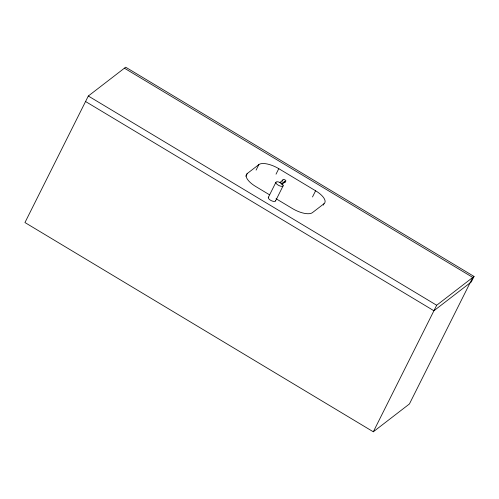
<?xml version="1.0" encoding="UTF-8"?>
<svg xmlns="http://www.w3.org/2000/svg" width="499" height="499" viewBox="0 0 499 499"><rect width="100%" height="100%" fill="white"/><g stroke="black" fill="none" stroke-linecap="round" stroke-linejoin="round"><path stroke-width="0.75" d="M85.56 101.515L433.918 310.758L471.293 281.954L474.05 276.452L125.692 67.209L88.317 96.014L24.95 222.548L373.308 431.791L409.417 403.965L472.778 277.432L124.419 68.188M245.907 176.266L247.286 173.515L258.838 164.614A16.773 6.687 26.6 0 1 278.779 168.668L315.593 190.78A16.773 6.687 26.6 0 1 323.982 203.742L323.29 205.114M256.087 170.115L258.838 164.614M276.022 174.17L278.779 168.668M268.3 197.485L275.878 182.353M281.586 184.536L284.274 182.603L284.966 181.224A1.678 0.667 26.6 0 0 285.777 180.594A1.678 0.667 26.6 0 0 283.775 179.397A1.678 0.667 26.6 0 0 282.958 180.027L279.976 182.491A4.023 1.603 26.6 0 0 275.941 182.99A4.023 1.603 26.6 0 0 281.505 186.333A4.023 1.603 26.6 0 0 281.735 183.545L284.966 181.224M275.585 200.872L283.158 185.747M312.499 196.968L315.593 190.78M373.308 431.791L436.675 305.257L474.05 276.452M323.982 203.742L312.424 212.643A16.773 6.687 26.6 0 1 292.489 208.588L276.053 198.714M269.479 194.766L255.669 186.476A16.773 6.687 26.6 0 1 247.286 173.515M88.317 96.014L436.675 305.257M275.579 200.411A4.023 1.603 26.6 0 1 271.481 200.741A4.023 1.603 26.6 0 1 268.543 197.136M285.091 181.973A1.678 0.667 26.6 0 1 284.274 182.603M282.166 181.174A1.678 0.667 26.6 0 1 282.166 180.981M282.266 180.838A1.678 0.667 26.6 0 1 282.746 180.725M280.906 182.983L279.976 182.491L281.735 183.545L280.906 182.983"/></g></svg>
